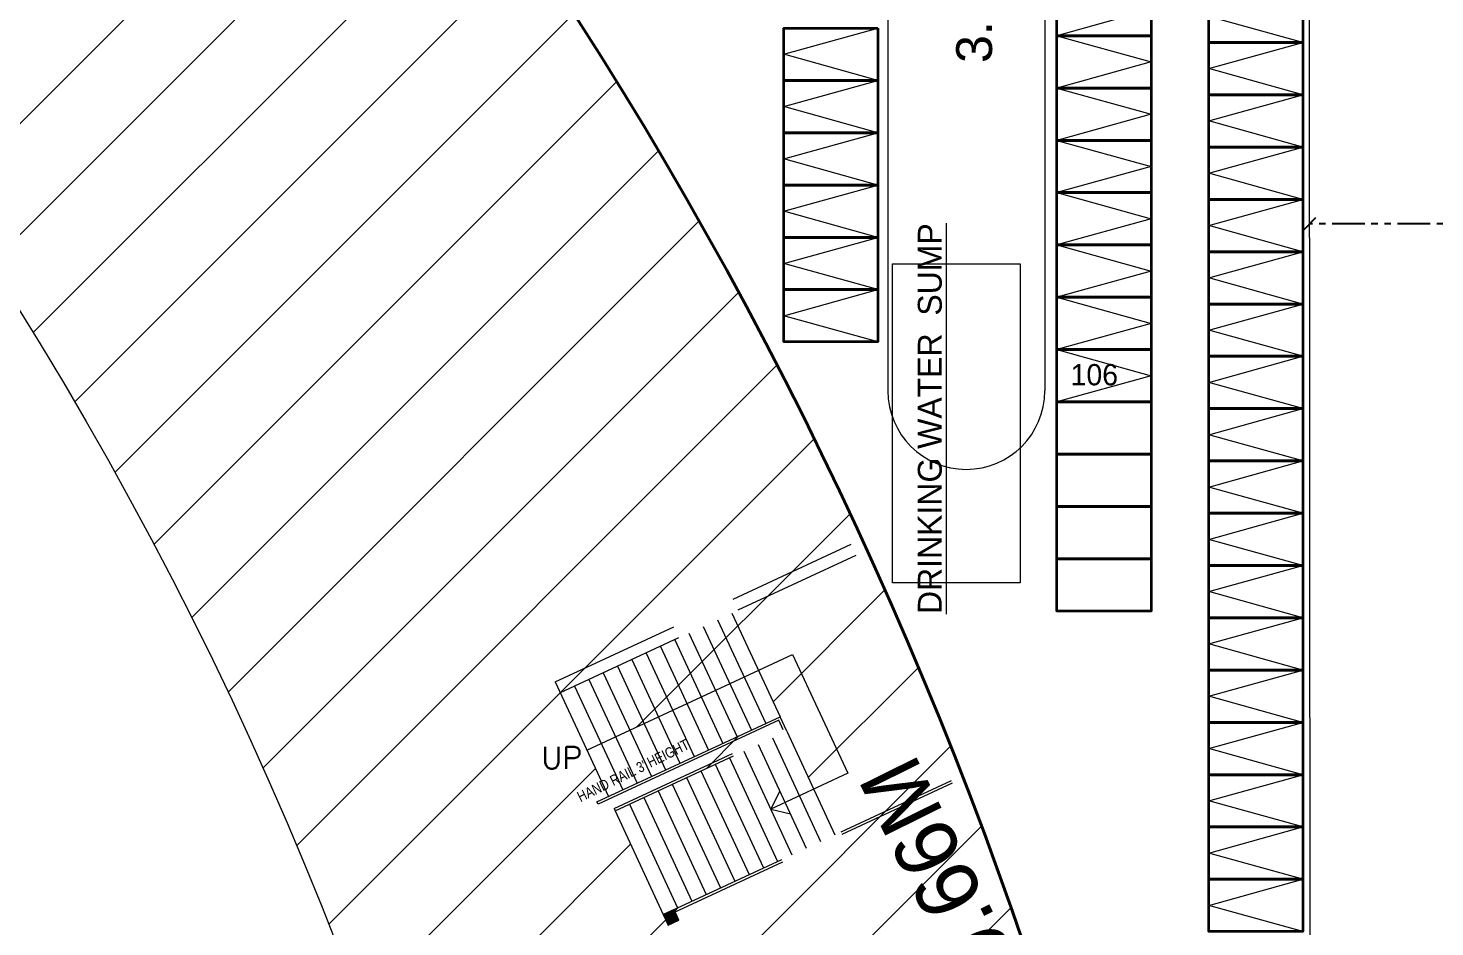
# Model space of a CAD drawing. Header units: metres. Extents: x 43 to 977, y 102 to 459.
# Drawn here: x 139.58 to 166.48, y 292.34 to 309.52 of the extents above; entities that cross this region are included whole.
import ezdxf
from ezdxf.enums import TextEntityAlignment as Align

# ---------------------------------------------------------------- set-up
doc = ezdxf.new("R2010")
doc.units = ezdxf.units.M
doc.header["$MEASUREMENT"] = 0
doc.header["$PDMODE"] = 3
for name, pattern in [('HIDDEN', [0.375, 0.25, -0.125]), ('HIDDENX2', [0.75, 0.5, -0.25]), ('PHANTOM2', [1.25, 0.625, -0.125, 0.125, -0.125, 0.125, -0.125])]:
    doc.linetypes.add(name, pattern=pattern)
doc.layers.get('0').update_dxf_attribs({"lineweight": 0})
doc.layers.get('Defpoints').update_dxf_attribs({"lineweight": 0})
for name, color, linetype, lineweight in [('6A', 30, 'Continuous', 0), ('BLK_1_LVL_0_BLDG_FOOT_PRINT', 4, 'Continuous', 35), ('BLK_1_LVL_0_SIDE_SETBACK2', 4, 'Continuous', 35), ('Column', 1, 'Continuous', 0), ('dotted line', 9, 'Continuous', 0), ('DRIVEWAY', 6, 'Continuous', 35), ('FLOOR-GROUND', 231, 'Continuous', 0), ('hatch', 7, 'Continuous', 0), ('RTEXT', 4, 'Continuous', 0), ('Staircase', 140, 'Continuous', 0), ('TE', 9, 'Continuous', 0), ('TEXT', 130, 'Continuous', 0), ('TWO_WHEELER_PARKING', 4, 'Continuous', 35), ('WALL', 7, 'Continuous', 0), ('WIN', 13, 'Continuous', 0)]:
    doc.layers.add(name, color=color, linetype=linetype, lineweight=lineweight)
doc.styles.add('AR', font='arial.ttf')
doc.styles.add('ARIAL', font='arial.ttf')
doc.styles.add('ARIAL NARROW', font='')
doc.styles.add('RTEXT', font='arial.ttf', dxfattribs={"width": 0.8, "height": 8})
doc.styles.get("Standard").update_dxf_attribs({"font": 'romans.shx'})
doc.styles.get('ARIAL NARROW').set_extended_font_data('Lydian BT')
doc.dimstyles.new('OPEN SPACE', dxfattribs={"dimtxt": 0.3, "dimasz": 0.23, "dimexe": 0.1875, "dimexo": 0.0625, "dimgap": 0.09, "dimtad": 3, "dimzin": 0, "dimdsep": 46, "dimtxsty": 'ARIAL', "dimblk": 'OBLIQUE', "dimcen": 0.09, "dimse1": 1, "dimse2": 1, "dimclrd": 6, "dimclre": 6, "dimclrt": 7, "dimadec": 0, "dimazin": 0, "dimtfac": 0.5, "dimtix": 1, "dimtmove": 0, "dimatfit": 3, "dimfxl": 0, "dimtolj": 1, "dimtzin": 0, "dimarcsym": 0})

# ---------------------------------------------------------------- blocks, each defined once
blk = doc.blocks.new('_Oblique')
at = {"color": 0, "linetype": 'ByBlock', "lineweight": -2}
blk.add_line((-0.5, -0.5), (0.5, 0.5), dxfattribs=at)
blk = doc.blocks.new('*D657')
at = {"layer": 'Defpoints', "color": 0, "lineweight": 80}
for p in [(164.079, 305.776), (164.079, 304.677), (171.389, 304.677)]:
    blk.add_point(p, dxfattribs=at)
at = {"layer": 'DRIVEWAY', "color": 7, "linetype": 'PHANTOM2', "lineweight": -2}
blk.add_line((171.389, 305.776), (164.079, 305.776), dxfattribs=at)
at = {"layer": 'DRIVEWAY', "color": 7, "lineweight": -2, "xscale": 0.23, "yscale": 0.23, "zscale": 0.23, "rotation": 180}
blk.add_blockref('_Oblique', (164.079, 305.776), dxfattribs=at)
at = {"layer": 'DRIVEWAY', "color": 7, "lineweight": -2, "xscale": 0.23, "yscale": 0.23, "zscale": 0.23}
blk.add_blockref('_Oblique', (171.389, 305.776), dxfattribs=at)
at = {"layer": 'DRIVEWAY', "color": 7, "lineweight": 35, "insert": (167.734, 306.02), "char_height": 0.3, "attachment_point": 5, "style": 'ARIAL'}
blk.add_mtext('\\A1;7.31', dxfattribs=at)

msp = doc.modelspace()

# ---------------------------------------------------------------- hatches: boundary and pattern name
at = {"layer": 'hatch'}
h = msp.add_hatch(dxfattribs=at)
h.set_pattern_fill('ANSI31', color=256, scale=0.025123, angle=245.076923, style=0)
h.set_pattern_definition([(290.076923076, (3862.2384696, 4477.8738183), (0.002949554617, 0.0010780368296), [])])
h.paths.add_polyline_path([(151.8186, 292.36799), (151.72332, 292.57304), (151.92837, 292.66832), (152.02365, 292.46327)])
at = {"layer": 'TE', "ltscale": 45}
h = msp.add_hatch(dxfattribs=at)
h.set_pattern_fill('ANSI31', color=256, scale=12)
h.set_pattern_definition([(45, (-323199.068, -35507.0351), (-1.060660172, 1.060660172), [])])
h.paths.add_polyline_path([(91.17815, 277.58731, -0.06867483), (95.0402, 295.19823), (100.58273, 292.62276), (100.50862, 292.46327), (100.71367, 292.36799), (100.78778, 292.52747), (100.80896, 292.57304), (101.73002, 294.55521), (101.45661, 294.68225), (101.18321, 294.80929), (100.90981, 294.93633), (100.63641, 295.06338), (100.36301, 295.19042), (100.08961, 295.31746), (99.8162, 295.44451), (99.5428, 295.57155), (99.2694, 295.69859), (98.996, 295.82563), (98.7226, 295.95268), (98.44919, 296.07972), (97.52813, 294.09756), (95.05764, 295.24553, -0.01776211), (96.83528, 299.57873, -0.00085724), (96.92883, 299.78459), (102.87588, 297.02115), (102.26995, 295.71716), (101.99655, 295.84421), (101.72315, 295.97125), (101.44974, 296.09829), (101.17634, 296.22534), (100.90294, 296.35238), (100.62954, 296.47942), (100.35614, 296.60646), (100.08273, 296.73351), (99.80933, 296.86055), (99.53593, 296.98759), (99.26253, 297.11464), (98.98913, 297.24168), (98.57624, 296.35312), (98.84964, 296.22608), (99.12304, 296.09904), (99.39644, 295.97199), (99.66984, 295.84495), (99.94325, 295.71791), (100.21665, 295.59086), (100.49005, 295.46382), (100.76345, 295.33678), (101.03685, 295.20974), (101.31026, 295.08269), (101.58366, 294.95565), (101.85706, 294.82861), (102.26995, 295.71716), (102.87588, 297.02115), (96.92883, 299.78459, -0.02864471), (100.45195, 306.46156, -0.03969234), (107.60905, 316.87769, -0.00203914), (108.02069, 317.38109, -0.00474974), (108.99534, 318.54052, -0.01761821), (112.79819, 322.67404), (100.6364, 334.83589), (126.26147, 360.46096), (132.67717, 354.04527), (132.51614, 353.88424), (132.4078, 353.7759), (129.28314, 350.65124), (129.44476, 350.48962), (130.30436, 349.63003), (131.16395, 348.77043), (131.32557, 348.60881), (134.7196, 352.00284), (151.88655, 334.83589), (139.73598, 322.68532, -0.07802899), (154.40021, 302.09226, -0.0779781), (162.04496, 278.01254), (162.04759, 277.99595), (162.04759, 262.35059), (157.10482, 262.35099), (157.10482, 262.12488), (157.10482, 259.71304), (157.40629, 259.71304), (157.70777, 259.71304), (158.00925, 259.71304), (158.31073, 259.71304), (158.6122, 259.71304), (158.91368, 259.71304), (159.21516, 259.71304), (159.51663, 259.71304), (159.81811, 259.71304), (160.11959, 259.71304), (160.42107, 259.71304), (160.72254, 259.71304), (160.72254, 260.5826), (160.72254, 262.12459), (162.04759, 262.12448), (162.04759, 257.22585), (160.72254, 257.22585), (160.72254, 259.41156), (160.42107, 259.41156), (160.11959, 259.41156), (159.81811, 259.41156), (159.51663, 259.41156), (159.21516, 259.41156), (158.91368, 259.41156), (158.6122, 259.41156), (158.31073, 259.41156), (158.00925, 259.41156), (157.70777, 259.41156), (157.40629, 259.41156), (157.10482, 259.41156), (157.10482, 257.22585), (157.10482, 256.99974), (162.04759, 256.99974), (162.04759, 239.64703), (133.49294, 239.64703), (119.21746, 239.64703), (104.49117, 239.64703), (103.27278, 239.64703), (102.05314, 239.64703), (91.17815, 239.64703), (91.17815, 248.78965), (95.74946, 248.78965), (95.74946, 249.01822), (95.74946, 249.02158), (95.74946, 250.23724), (95.74946, 251.45289), (95.74946, 251.45625), (95.74946, 251.68482), (91.17815, 251.68482)])
h.paths.add_polyline_path([(102.32816, 260.21923), (102.70506, 256.68827), (149.82721, 256.68827), (149.93199, 257.36773, 0.19162182), (135.92656, 309.22222), (130.41311, 309.19492), (130.41801, 303.28228), (122.11427, 303.28228), (122.10941, 309.16642), (116.60112, 309.21609, 0.18139381), (102.32816, 260.21923)], flags=16)
h.paths.add_polyline_path([(112.38592, 270.03447), (112.38592, 266.4629), (131.9988, 266.4629), (131.9988, 270.03447)], flags=0)
h.paths.add_polyline_path([(123.47763, 285.64241), (123.47763, 283.20184), (128.64004, 283.20184), (128.64004, 285.64241)], flags=8)
h.paths.add_polyline_path([(121.03609, 282.76555), (121.03609, 280.30227), (130.15144, 280.30227), (130.15144, 282.76555)], flags=8)
h.paths.add_polyline_path([(122.93749, 279.78343), (122.93749, 277.32015), (128.50666, 277.32015), (128.50666, 279.78343)], flags=8)
h.paths.add_polyline_path([(112.38883, 270.08228), (112.38883, 266.83846), (131.74515, 266.83846), (131.74515, 270.08228)], flags=8)
h.paths.add_polyline_path([(122.11536, 317.9793), (122.11536, 312.55271), (122.16561, 312.55271), (130.07939, 312.55271), (130.12963, 312.55271), (130.12963, 317.9793), (130.07939, 317.9793), (127.96905, 317.9793), (127.96905, 317.67782), (127.96905, 317.37634), (127.96905, 317.07486), (127.96905, 316.77339), (127.96905, 316.47191), (127.96905, 316.17043), (127.96905, 315.86895), (127.96905, 315.56748), (127.96905, 315.266), (127.96905, 314.96452), (127.96905, 314.66305), (127.96905, 314.36157), (130.07939, 314.36157), (130.07939, 312.55271), (122.16561, 312.55271), (122.16561, 314.36157), (124.27595, 314.36157), (124.27595, 314.66305), (124.27595, 314.96452), (124.27595, 315.266), (124.27595, 315.56748), (124.27595, 315.86895), (124.27595, 316.17043), (124.27595, 316.47191), (124.27595, 316.77339), (124.27595, 317.07486), (124.27595, 317.37634), (124.27595, 317.67782), (124.27595, 317.9793), (122.16561, 317.9793)], flags=16)
h.paths.add_polyline_path([(123.20216, 314.96452), (122.96144, 315.266), (122.72073, 314.96452), (122.96144, 314.96452)], flags=0)
h.paths.add_polyline_path([(129.52427, 314.96452), (129.28355, 315.266), (129.04284, 314.96452), (129.28355, 314.96452)], flags=0)
h.paths.add_polyline_path([(129.28355, 314.96452), (129.28355, 315.266), (129.52427, 314.96452)], flags=0)
h.paths.add_polyline_path([(137.04442, 340.1963), (138.30419, 339.05243), (142.755, 343.6442), (141.62366, 344.77554)], flags=16)
h.paths.add_polyline_path([(151.72332, 292.57304), (151.74449, 292.52747), (151.8186, 292.36799), (152.02365, 292.46327), (151.94954, 292.62276), (151.92837, 292.66832), (152.27012, 292.82713), (152.54352, 292.95417), (152.81692, 293.08121), (153.09033, 293.20826), (153.36373, 293.3353), (153.63713, 293.46234), (153.91053, 293.58938), (154.18393, 293.71643), (154.45734, 293.84347), (154.73074, 293.97051), (155.00414, 294.09756), (154.08308, 296.07972), (153.80968, 295.95268), (153.53627, 295.82563), (153.26287, 295.69859), (152.98947, 295.57155), (152.71607, 295.44451), (152.44267, 295.31746), (152.16926, 295.19042), (151.89586, 295.06338), (151.62246, 294.93633), (151.34906, 294.80929), (150.80225, 294.55521)], flags=16)
h.paths.add_polyline_path([(126.81382, 247.18969), (127.04239, 247.18969), (129.4737, 247.18969), (129.70226, 247.18969), (129.70226, 247.57064), (129.70226, 251.60863), (129.70226, 251.98957), (129.4737, 251.98957), (128.25804, 251.98957), (127.04239, 251.98957), (126.81382, 251.98957), (126.81382, 251.60863), (126.81382, 247.57064)], flags=16)
h.paths.add_polyline_path([(127.04239, 247.41826), (129.4737, 247.41826), (129.4737, 247.57064), (129.4737, 248.63728), (129.4737, 248.94203), (129.4737, 249.24678), (129.4737, 249.55154), (129.4737, 249.85629), (129.4737, 250.16105), (129.4737, 250.4658), (129.4737, 250.77056), (129.4737, 251.07531), (129.4737, 251.38006), (129.4737, 251.60863), (129.4737, 251.68482), (128.25804, 251.68482), (127.04239, 251.68482), (127.04239, 251.60863), (127.04239, 251.38006), (127.04239, 251.07531), (127.04239, 250.77056), (127.04239, 250.4658), (127.04239, 250.16105), (127.04239, 249.85629), (127.04239, 249.55154), (127.04239, 249.24678), (127.04239, 248.94203), (127.04239, 248.63728), (127.04239, 247.57064)], flags=0)
h.paths.add_polyline_path([(150.67521, 294.82861), (150.94861, 294.95565), (151.22202, 295.08269), (151.49542, 295.20974), (151.76882, 295.33678), (152.04222, 295.46382), (152.31562, 295.59086), (152.58903, 295.71791), (152.86243, 295.84495), (153.13583, 295.97199), (153.40923, 296.09904), (153.68263, 296.22608), (153.95604, 296.35312), (153.54315, 297.24168), (153.26974, 297.11464), (152.99634, 296.98759), (152.72294, 296.86055), (152.44954, 296.73351), (152.17614, 296.60646), (151.90273, 296.47942), (151.62933, 296.35238), (151.35593, 296.22534), (151.08253, 296.09829), (150.80913, 295.97125), (150.53572, 295.84421), (150.26232, 295.71716)], flags=16)
h.paths.add_polyline_path([(119.14222, 245.81118), (119.14222, 244.38956), (132.5248, 244.38956), (132.5248, 245.81118)], flags=8)
h.paths.add_polyline_path([(120.87811, 325.04393), (120.87811, 323.59813), (131.45718, 323.59813), (131.45718, 325.04393)], flags=8)
h.paths.add_polyline_path([(155.59975, 262.1032), (155.59975, 261.16488), (156.99012, 261.16488), (156.99012, 262.1032)], flags=8)
h.paths.add_polyline_path([(124.62103, 315.90543), (124.93297, 315.90164), (124.96243, 318.32239), (124.65049, 318.32619)], flags=8)
h.paths.add_polyline_path([(124.35845, 319.0436), (124.35845, 318.40467), (125.3052, 318.40467), (125.3052, 319.0436)], flags=8)
h.paths.add_polyline_path([(102.38741, 295.88713), (102.38741, 295.2482), (103.33415, 295.2482), (103.33415, 295.88713)], flags=8)
h.paths.add_polyline_path([(139.07243, 342.05004), (139.07243, 341.34413), (140.95517, 341.34413), (140.95517, 342.05004)], flags=8)
h.paths.add_polyline_path([(149.99781, 294.93199), (150.13591, 294.65226), (152.30671, 295.72397), (152.1686, 296.00371)], flags=8)
h.paths.add_polyline_path([(149.36752, 295.88713), (149.36752, 295.2482), (150.31426, 295.2482), (150.31426, 295.88713)], flags=8)
h.paths.add_polyline_path([(96.19098, 249.99332), (96.19098, 249.28252), (97.24423, 249.28252), (97.24423, 249.99332)], flags=8)
h.paths.add_polyline_path([(96.19098, 251.17113), (96.19098, 250.46032), (97.22202, 250.46032), (97.22202, 251.17113)], flags=8)
h.paths.add_polyline_path([(127.40294, 252.84202), (127.40294, 252.36814), (128.10511, 252.36814), (128.10511, 252.84202)], flags=8)
h.paths.add_polyline_path([(128.63818, 252.84202), (128.63818, 252.36814), (129.32555, 252.36814), (129.32555, 252.84202)], flags=8)
h.paths.add_polyline_path([(128.91161, 349.84542), (128.91161, 349.13461), (129.96486, 349.13461), (129.96486, 349.84542)], flags=8)
h.paths.add_polyline_path([(129.74444, 349.01258), (129.74444, 348.30178), (130.77548, 348.30178), (130.77548, 349.01258)], flags=8)
h.paths.add_polyline_path([(124.7363, 241.53012), (124.7282, 239.68268), (130.49853, 239.65737), (130.50663, 241.50481)], flags=8)
h.paths.add_polyline_path([(107.06265, 331.42937), (105.73906, 330.14048), (109.61309, 326.16216), (110.93668, 327.45105)], flags=8)
h.paths.add_polyline_path([(111.9074, 345.83379), (113.16327, 344.47883), (117.40012, 348.40584), (116.14424, 349.7608)], flags=8)
h.paths.add_polyline_path([(136.99224, 349.09609), (135.67836, 347.79732), (139.73953, 343.68889), (141.05342, 344.98767)], flags=8)
h.paths.add_polyline_path([(160.14384, 264.91492), (161.99129, 264.90682), (162.01663, 270.68364), (160.16918, 270.69174)], flags=8)
h.paths.add_polyline_path([(94.46202, 311.65734), (94.46202, 310.42534), (103.43465, 310.42534), (103.43465, 311.65734)], flags=24)
h.paths.add_polyline_path([(100.36367, 296.00371), (100.22556, 295.72397), (102.39636, 294.65226), (102.53446, 294.93199)], flags=24)
h.paths.add_polyline_path([(156.97285, 259.2463), (156.98812, 258.93471), (159.40615, 259.05321), (159.39088, 259.36481)], flags=24)
h.paths.add_polyline_path([(102.91115, 238.99912), (103.61826, 238.99912), (103.61826, 240.97791), (102.91115, 240.97791)], flags=24)
h.paths.add_polyline_path([(90.72716, 254.00341), (92.57461, 253.99531), (92.59995, 259.77213), (90.7525, 259.78023)], flags=24)
h.paths.add_polyline_path([(97.73608, 301.95905), (99.29731, 300.97128), (102.38858, 305.85725), (100.82734, 306.84501)], flags=24)
h.paths.add_polyline_path([(157.6124, 290.06676), (159.26803, 290.88652), (156.70254, 296.06791), (155.04691, 295.24815)], flags=24)
h.paths.add_polyline_path([(142.83889, 328.3919), (144.09477, 327.03695), (148.16738, 330.81173), (146.9115, 332.16669)], flags=24)

# ---------------------------------------------------------------- linework, layer by layer
at = {"layer": 'BLK_1_LVL_0_BLDG_FOOT_PRINT', "color": 1, "lineweight": 35}
msp.add_lwpolyline([(126.2631, 360.46096), (100.63803, 334.83589), (112.79982, 322.67404, 0.02441008), (107.61068, 316.87769, 0.03969234), (100.45358, 306.46156, 0.11653594), (91.17978, 277.58731), (91.17978, 239.64703), (162.05085, 239.64703), (162.04922, 277.99595, 0.15701398), (139.73761, 322.68532), (151.88818, 334.83589)], format="xyb", close=True, dxfattribs=at)
at = {"layer": 'BLK_1_LVL_0_SIDE_SETBACK2', "color": 102, "lineweight": 35, "ltscale": 20}
msp.add_lwpolyline([(177.21386, 334.83589), (151.88818, 334.83589), (139.73761, 322.68532, -0.15701398), (162.04922, 277.99595), (162.05085, 239.64703), (177.38224, 239.64703), (177.21386, 284.04533)], format="xyb", close=True, dxfattribs=at)
at = {"layer": 'Column'}
msp.add_lwpolyline([(151.72332, 292.57304), (151.8186, 292.36799), (152.02365, 292.46327), (151.92837, 292.66832)], close=True, dxfattribs=at)
at = {"layer": 'dotted line'}
msp.add_lwpolyline([(150.26232, 295.71716), (154.19534, 297.54474), (155.2513, 295.27226), (153.7789, 294.58808), (153.95086, 294.93342), (153.7789, 294.58808), (154.15374, 294.49682)], dxfattribs=at)
at = {"layer": 'FLOOR-GROUND', "color": 101, "ltscale": 20}
for points in [[(161.05173, 310.37561), (161.05173, 309.37561), (159.25173, 309.37561), (159.25173, 310.37561)], [(163.95361, 310.24603), (163.95361, 309.24603), (162.15361, 309.24603), (162.15361, 310.24603)], [(155.82773, 309.5209), (155.82773, 308.5209), (154.02773, 308.5209), (154.02773, 309.5209)], [(161.05173, 309.37561), (161.05173, 308.37561), (159.25173, 308.37561), (159.25173, 309.37561)], [(163.95361, 309.24603), (163.95361, 308.24603), (162.15361, 308.24603), (162.15361, 309.24603)], [(155.82773, 308.5209), (155.82773, 307.5209), (154.02773, 307.5209), (154.02773, 308.5209)], [(161.05173, 308.37561), (161.05173, 307.37561), (159.25173, 307.37561), (159.25173, 308.37561)], [(163.95361, 308.24603), (163.95361, 307.24603), (162.15361, 307.24603), (162.15361, 308.24603)], [(155.82773, 307.5209), (155.82773, 306.5209), (154.02773, 306.5209), (154.02773, 307.5209)], [(161.05173, 307.37561), (161.05173, 306.37561), (159.25173, 306.37561), (159.25173, 307.37561)], [(163.95361, 307.24603), (163.95361, 306.24603), (162.15361, 306.24603), (162.15361, 307.24603)], [(155.82773, 306.5209), (155.82773, 305.5209), (154.02773, 305.5209), (154.02773, 306.5209)], [(161.05173, 306.37561), (161.05173, 305.37561), (159.25173, 305.37561), (159.25173, 306.37561)], [(163.95361, 306.24603), (163.95361, 305.24603), (162.15361, 305.24603), (162.15361, 306.24603)], [(155.82773, 305.5209), (155.82773, 304.5209), (154.02773, 304.5209), (154.02773, 305.5209)], [(161.05173, 305.37561), (161.05173, 304.37561), (159.25173, 304.37561), (159.25173, 305.37561)], [(163.95361, 305.24603), (163.95361, 304.24603), (162.15361, 304.24603), (162.15361, 305.24603)], [(155.82773, 304.5209), (155.82773, 303.5209), (154.02773, 303.5209), (154.02773, 304.5209)], [(161.05173, 304.37561), (161.05173, 303.37561), (159.25173, 303.37561), (159.25173, 304.37561)], [(163.95361, 304.24603), (163.95361, 303.24603), (162.15361, 303.24603), (162.15361, 304.24603)], [(161.05173, 303.37561), (161.05173, 302.37561), (159.25173, 302.37561), (159.25173, 303.37561)], [(163.95361, 303.24603), (163.95361, 302.24603), (162.15361, 302.24603), (162.15361, 303.24603)], [(163.95361, 302.24603), (163.95361, 301.24603), (162.15361, 301.24603), (162.15361, 302.24603)], [(163.95361, 301.24603), (163.95361, 300.24603), (162.15361, 300.24603), (162.15361, 301.24603)], [(163.95361, 300.24603), (163.95361, 299.24603), (162.15361, 299.24603), (162.15361, 300.24603)], [(163.95361, 299.24603), (163.95361, 298.24603), (162.15361, 298.24603), (162.15361, 299.24603)], [(163.95361, 298.24603), (163.95361, 297.24603), (162.15361, 297.24603), (162.15361, 298.24603)], [(163.95361, 297.24603), (163.95361, 296.24603), (162.15361, 296.24603), (162.15361, 297.24603)], [(163.95361, 296.24603), (163.95361, 295.24603), (162.15361, 295.24603), (162.15361, 296.24603)], [(163.95361, 295.24603), (163.95361, 294.24603), (162.15361, 294.24603), (162.15361, 295.24603)], [(163.95361, 294.24603), (163.95361, 293.24603), (162.15361, 293.24603), (162.15361, 294.24603)], [(163.95361, 293.24603), (163.95361, 292.24603), (162.15361, 292.24603), (162.15361, 293.24603)]]:
    msp.add_lwpolyline(points, close=True, dxfattribs=at)
at = {"layer": 'Staircase', "linetype": 'HIDDEN', "ltscale": 10}
for p, q in [((149.65639, 297.02115), (155.31656, 299.65128)), ((149.7549, 296.8176), (155.41184, 299.44623)), ((152.76157, 298.20824), (153.68263, 296.22608)), ((153.03498, 298.33529), (153.95604, 296.35312)), ((152.48817, 298.0812), (153.40923, 296.09904)), ((150.78108, 294.60077), (154.01634, 296.10411)), ((153.80968, 295.95268), (154.73074, 293.97051)), ((154.08308, 296.07972), (155.00414, 294.09756)), ((153.26287, 295.69859), (154.18393, 293.71643)), ((153.53627, 295.82563), (154.45734, 293.84347)), ((152.71607, 295.44451), (153.63713, 293.46234)), ((152.98947, 295.57155), (153.91053, 293.58938)), ((151.72332, 292.57304), (157.23573, 295.13452)), ((152.16926, 295.19042), (153.09033, 293.20826)), ((152.44267, 295.31746), (153.36373, 293.3353)), ((151.62246, 294.93633), (152.54352, 292.95417)), ((151.74449, 292.52747), (157.25405, 295.08763)), ((151.89586, 295.06338), (152.81692, 293.08121)), ((151.07566, 294.68225), (151.99672, 292.70008)), ((151.34906, 294.80929), (152.27012, 292.82713)), ((150.80225, 294.55521), (151.72332, 292.57304))]:
    msp.add_line(p, q, dxfattribs=at)
at = {"layer": 'Staircase'}
for p, q in [((151.94137, 297.82711), (152.86243, 295.84495)), ((152.21477, 297.95416), (153.13583, 295.97199)), ((151.39456, 297.57303), (152.31562, 295.59086)), ((151.66797, 297.70007), (152.58903, 295.71791)), ((150.84776, 297.31894), (151.76882, 295.33678)), ((151.12116, 297.44599), (152.04222, 295.46382)), ((149.65639, 297.02115), (150.67521, 294.82861)), ((150.30096, 297.06486), (151.22202, 295.08269)), ((150.57436, 297.1919), (151.49542, 295.20974)), ((150.02755, 296.93781), (150.94861, 294.95565)), ((150.45569, 294.7266), (153.95604, 296.35312)), ((153.93164, 296.28638), (150.47879, 294.68193)), ((154.01634, 296.10411), (153.93164, 296.28638)), ((154.08308, 296.07972), (153.95604, 296.35312)), ((150.47879, 294.68193), (150.45569, 294.7266)), ((150.78108, 294.60077), (150.80225, 294.55521))]:
    msp.add_line(p, q, dxfattribs=at)
at = {"layer": 'Staircase', "linetype": 'HIDDEN', "ltscale": 10}
msp.add_lwpolyline([(150.80225, 294.55521), (154.08308, 296.07972)], dxfattribs=at)
at = {"layer": 'TWO_WHEELER_PARKING', "color": 2, "lineweight": 35, "ltscale": 20}
for points in [[(161.05173, 310.37561), (161.05173, 309.37561), (159.25173, 309.37561), (159.25173, 310.37561)], [(163.95361, 310.24603), (163.95361, 309.24603), (162.15361, 309.24603), (162.15361, 310.24603)], [(155.82773, 309.5209), (155.82773, 308.5209), (154.02773, 308.5209), (154.02773, 309.5209)], [(161.05173, 309.37561), (161.05173, 308.37561), (159.25173, 308.37561), (159.25173, 309.37561)], [(163.95361, 309.24603), (163.95361, 308.24603), (162.15361, 308.24603), (162.15361, 309.24603)], [(155.82773, 308.5209), (155.82773, 307.5209), (154.02773, 307.5209), (154.02773, 308.5209)], [(161.05173, 308.37561), (161.05173, 307.37561), (159.25173, 307.37561), (159.25173, 308.37561)], [(163.95361, 308.24603), (163.95361, 307.24603), (162.15361, 307.24603), (162.15361, 308.24603)], [(155.82773, 307.5209), (155.82773, 306.5209), (154.02773, 306.5209), (154.02773, 307.5209)], [(161.05173, 307.37561), (161.05173, 306.37561), (159.25173, 306.37561), (159.25173, 307.37561)], [(163.95361, 307.24603), (163.95361, 306.24603), (162.15361, 306.24603), (162.15361, 307.24603)], [(155.82773, 306.5209), (155.82773, 305.5209), (154.02773, 305.5209), (154.02773, 306.5209)], [(161.05173, 306.37561), (161.05173, 305.37561), (159.25173, 305.37561), (159.25173, 306.37561)], [(163.95361, 306.24603), (163.95361, 305.24603), (162.15361, 305.24603), (162.15361, 306.24603)], [(155.82773, 305.5209), (155.82773, 304.5209), (154.02773, 304.5209), (154.02773, 305.5209)], [(161.05173, 305.37561), (161.05173, 304.37561), (159.25173, 304.37561), (159.25173, 305.37561)], [(163.95361, 305.24603), (163.95361, 304.24603), (162.15361, 304.24603), (162.15361, 305.24603)], [(155.82773, 304.5209), (155.82773, 303.5209), (154.02773, 303.5209), (154.02773, 304.5209)], [(161.05173, 304.37561), (161.05173, 303.37561), (159.25173, 303.37561), (159.25173, 304.37561)], [(163.95361, 304.24603), (163.95361, 303.24603), (162.15361, 303.24603), (162.15361, 304.24603)], [(161.05173, 303.37561), (161.05173, 302.37561), (159.25173, 302.37561), (159.25173, 303.37561)], [(163.95361, 303.24603), (163.95361, 302.24603), (162.15361, 302.24603), (162.15361, 303.24603)], [(161.05173, 302.37561), (161.05173, 301.37561), (159.25173, 301.37561), (159.25173, 302.37561)], [(163.95361, 302.24603), (163.95361, 301.24603), (162.15361, 301.24603), (162.15361, 302.24603)], [(161.05173, 301.37561), (161.05173, 300.37561), (159.25173, 300.37561), (159.25173, 301.37561)], [(163.95361, 301.24603), (163.95361, 300.24603), (162.15361, 300.24603), (162.15361, 301.24603)], [(161.05173, 300.37561), (161.05173, 299.37561), (159.25173, 299.37561), (159.25173, 300.37561)], [(163.95361, 300.24603), (163.95361, 299.24603), (162.15361, 299.24603), (162.15361, 300.24603)], [(161.05173, 299.37561), (161.05173, 298.37561), (159.25173, 298.37561), (159.25173, 299.37561)], [(163.95361, 299.24603), (163.95361, 298.24603), (162.15361, 298.24603), (162.15361, 299.24603)], [(163.95361, 298.24603), (163.95361, 297.24603), (162.15361, 297.24603), (162.15361, 298.24603)], [(163.95361, 297.24603), (163.95361, 296.24603), (162.15361, 296.24603), (162.15361, 297.24603)], [(163.95361, 296.24603), (163.95361, 295.24603), (162.15361, 295.24603), (162.15361, 296.24603)], [(162.15361, 294.24603), (162.15361, 295.24603), (163.95361, 295.24603), (163.95361, 294.24603)], [(163.95361, 295.24603), (163.95361, 294.24603), (162.15361, 294.24603), (162.15361, 295.24603)], [(163.95361, 294.24603), (163.95361, 293.24603), (162.15361, 293.24603), (162.15361, 294.24603)], [(163.95361, 293.24603), (163.95361, 292.24603), (162.15361, 292.24603), (162.15361, 293.24603)]]:
    msp.add_lwpolyline(points, close=True, dxfattribs=at)
at = {"layer": 'WALL', "ltscale": 20}
for p, q in [((156.01855, 326.138), (156.01855, 302.58403)), ((159.01855, 326.138), (159.01855, 302.58403)), ((161.05173, 309.87561), (159.25173, 309.37561)), ((163.95361, 309.24603), (162.15361, 309.74603)), ((154.02773, 309.0209), (155.82773, 309.5209)), ((159.25173, 309.37561), (161.05173, 308.87561)), ((162.15361, 308.74603), (163.95361, 309.24603)), ((155.82773, 308.5209), (154.02773, 309.0209)), ((161.05173, 308.87561), (159.25173, 308.37561)), ((163.95361, 308.24603), (162.15361, 308.74603)), ((154.02773, 308.0209), (155.82773, 308.5209)), ((159.25173, 308.37561), (161.05173, 307.87561)), ((162.15361, 307.74603), (163.95361, 308.24603)), ((155.82773, 307.5209), (154.02773, 308.0209)), ((161.05173, 307.87561), (159.25173, 307.37561)), ((154.02773, 307.0209), (155.82773, 307.5209)), ((163.95361, 307.24603), (162.15361, 307.74603)), ((159.25173, 307.37561), (161.05173, 306.87561)), ((162.15361, 306.74603), (163.95361, 307.24603)), ((155.82773, 306.5209), (154.02773, 307.0209)), ((161.05173, 306.87561), (159.25173, 306.37561)), ((163.95361, 306.24603), (162.15361, 306.74603)), ((154.02773, 306.0209), (155.82773, 306.5209)), ((159.25173, 306.37561), (161.05173, 305.87561)), ((162.15361, 305.74603), (163.95361, 306.24603)), ((155.82773, 305.5209), (154.02773, 306.0209)), ((161.05173, 305.87561), (159.25173, 305.37561)), ((163.95361, 305.24603), (162.15361, 305.74603)), ((154.02773, 305.0209), (155.82773, 305.5209)), ((159.25173, 305.37561), (161.05173, 304.87561)), ((162.15361, 304.74603), (163.95361, 305.24603)), ((155.82773, 304.5209), (154.02773, 305.0209)), ((161.05173, 304.87561), (159.25173, 304.37561)), ((163.95361, 304.24603), (162.15361, 304.74603)), ((154.02773, 304.0209), (155.82773, 304.5209)), ((159.25173, 304.37561), (161.05173, 303.87561)), ((155.82773, 303.5209), (154.02773, 304.0209)), ((162.15361, 303.74603), (163.95361, 304.24603)), ((161.05173, 303.87561), (159.25173, 303.37561)), ((163.95361, 303.24603), (162.15361, 303.74603)), ((159.25173, 303.37561), (161.05173, 302.87561)), ((162.15361, 302.74603), (163.95361, 303.24603)), ((161.05173, 302.87561), (159.25173, 302.37561)), ((163.95361, 302.24603), (162.15361, 302.74603)), ((162.15361, 301.74603), (163.95361, 302.24603)), ((163.95361, 301.24603), (162.15361, 301.74603)), ((162.15361, 300.74603), (163.95361, 301.24603)), ((163.95361, 300.24603), (162.15361, 300.74603)), ((162.15361, 299.74603), (163.95361, 300.24603)), ((163.95361, 299.24603), (162.15361, 299.74603)), ((162.15361, 298.74603), (163.95361, 299.24603)), ((163.95361, 298.24603), (162.15361, 298.74603)), ((162.15361, 297.74603), (163.95361, 298.24603)), ((163.95361, 297.24603), (162.15361, 297.74603)), ((162.15361, 296.74603), (163.95361, 297.24603)), ((163.95361, 296.24603), (162.15361, 296.74603)), ((162.15361, 295.74603), (163.95361, 296.24603)), ((163.95361, 295.24603), (162.15361, 295.74603)), ((162.15361, 294.74603), (163.95361, 295.24603)), ((163.95361, 294.24603), (162.15361, 294.74603)), ((162.15361, 293.74603), (163.95361, 294.24603)), ((163.95361, 293.24603), (162.15361, 293.74603)), ((162.15361, 292.74603), (163.95361, 293.24603)), ((163.95361, 292.24603), (162.15361, 292.74603))]:
    msp.add_line(p, q, dxfattribs=at)
at = {"layer": 'WALL', "color": 230}
msp.add_lwpolyline([(91.17815, 239.64703), (162.04759, 239.64703), (162.04759, 277.99595), (162.04496, 278.01254, 0.15696313), (139.73598, 322.68532)], format="xyb", dxfattribs=at)
at = {"layer": 'WALL'}
msp.add_lwpolyline([(130.41801, 303.28228), (130.41311, 309.19492), (135.92656, 309.22222, -0.19162182), (149.93199, 257.36773), (149.82721, 256.68827), (149.82721, 256.68827), (102.70506, 256.68827), (102.32816, 260.21923, -0.18139381), (116.60112, 309.21609), (122.10941, 309.16642), (122.11427, 303.28228), (130.41801, 303.28228), (130.41311, 309.19492), (135.92656, 309.22222)], format="xyb", dxfattribs=at)
at = {"layer": 'WALL', "color": 8, "linetype": 'HIDDENX2', "ltscale": 20}
msp.add_lwpolyline([(156.10733, 298.91605), (156.10733, 305.01114), (158.54536, 305.01114), (158.54536, 298.91605)], close=True, dxfattribs=at)
at = {"layer": 'WALL', "ltscale": 20}
msp.add_arc((157.51855, 302.58403), 1.5, 180, 0, dxfattribs=at)
at = {"layer": 'WIN', "color": 7, "lineweight": 9}
msp.add_line((164.06256, 321.63718), (164.13877, 241.26299), dxfattribs=at)

# ---------------------------------------------------------------- texts
at = {"layer": '6A', "style": 'AR'}
msp.add_text('3.00M  WIDE  DRIVEWAY', height=0.6856969, rotation=90, dxfattribs=at).set_placement((158.01046, 308.85518))
at = {"layer": 'RTEXT', "style": 'RTEXT', "width": 0.8}
msp.add_text("HAND RAIL 3' HEIGHT", height=0.2009848, rotation=26.275416, dxfattribs=at).set_placement((150.14181, 294.71713))
at = {"layer": 'TEXT', "style": 'ARIAL NARROW'}
msp.add_text('%%UDRINKING WATER  SUMP', height=0.4571312, rotation=90, dxfattribs=at).set_placement((157.04846, 302.05427), align=Align.CENTER)
msp.add_text('106', height=0.406339, dxfattribs=at).set_placement((159.5136, 302.69118))
msp.add_text('50.66M', height=1.2, rotation=116.341657, dxfattribs=at).set_placement((158.88327, 290.89836))
at = {"layer": 'WIN', "lineweight": 9}
msp.add_text('UP', height=0.422068, dxfattribs=at).set_placement((149.39442, 295.35857))

# ---------------------------------------------------------------- dimensions: what is measured, and where the dimension line sits
at = {"layer": 'DRIVEWAY', "color": 7, "lineweight": 35}
dim = msp.add_linear_dim(base=(164.07864, 305.77647), p1=(171.3894, 304.67728), p2=(164.07864, 304.67728), dimstyle='OPEN SPACE', override={"dimpost": '\\X', "dimclrd": 7, "dimfxl": 0, "dimarcsym": 2}, dxfattribs=at)
dim.commit()
dim.dimension.update_dxf_attribs({"geometry": '*D657', "text_midpoint": (167.73402, 306.01975)})

doc.saveas('drawing.dxf')
